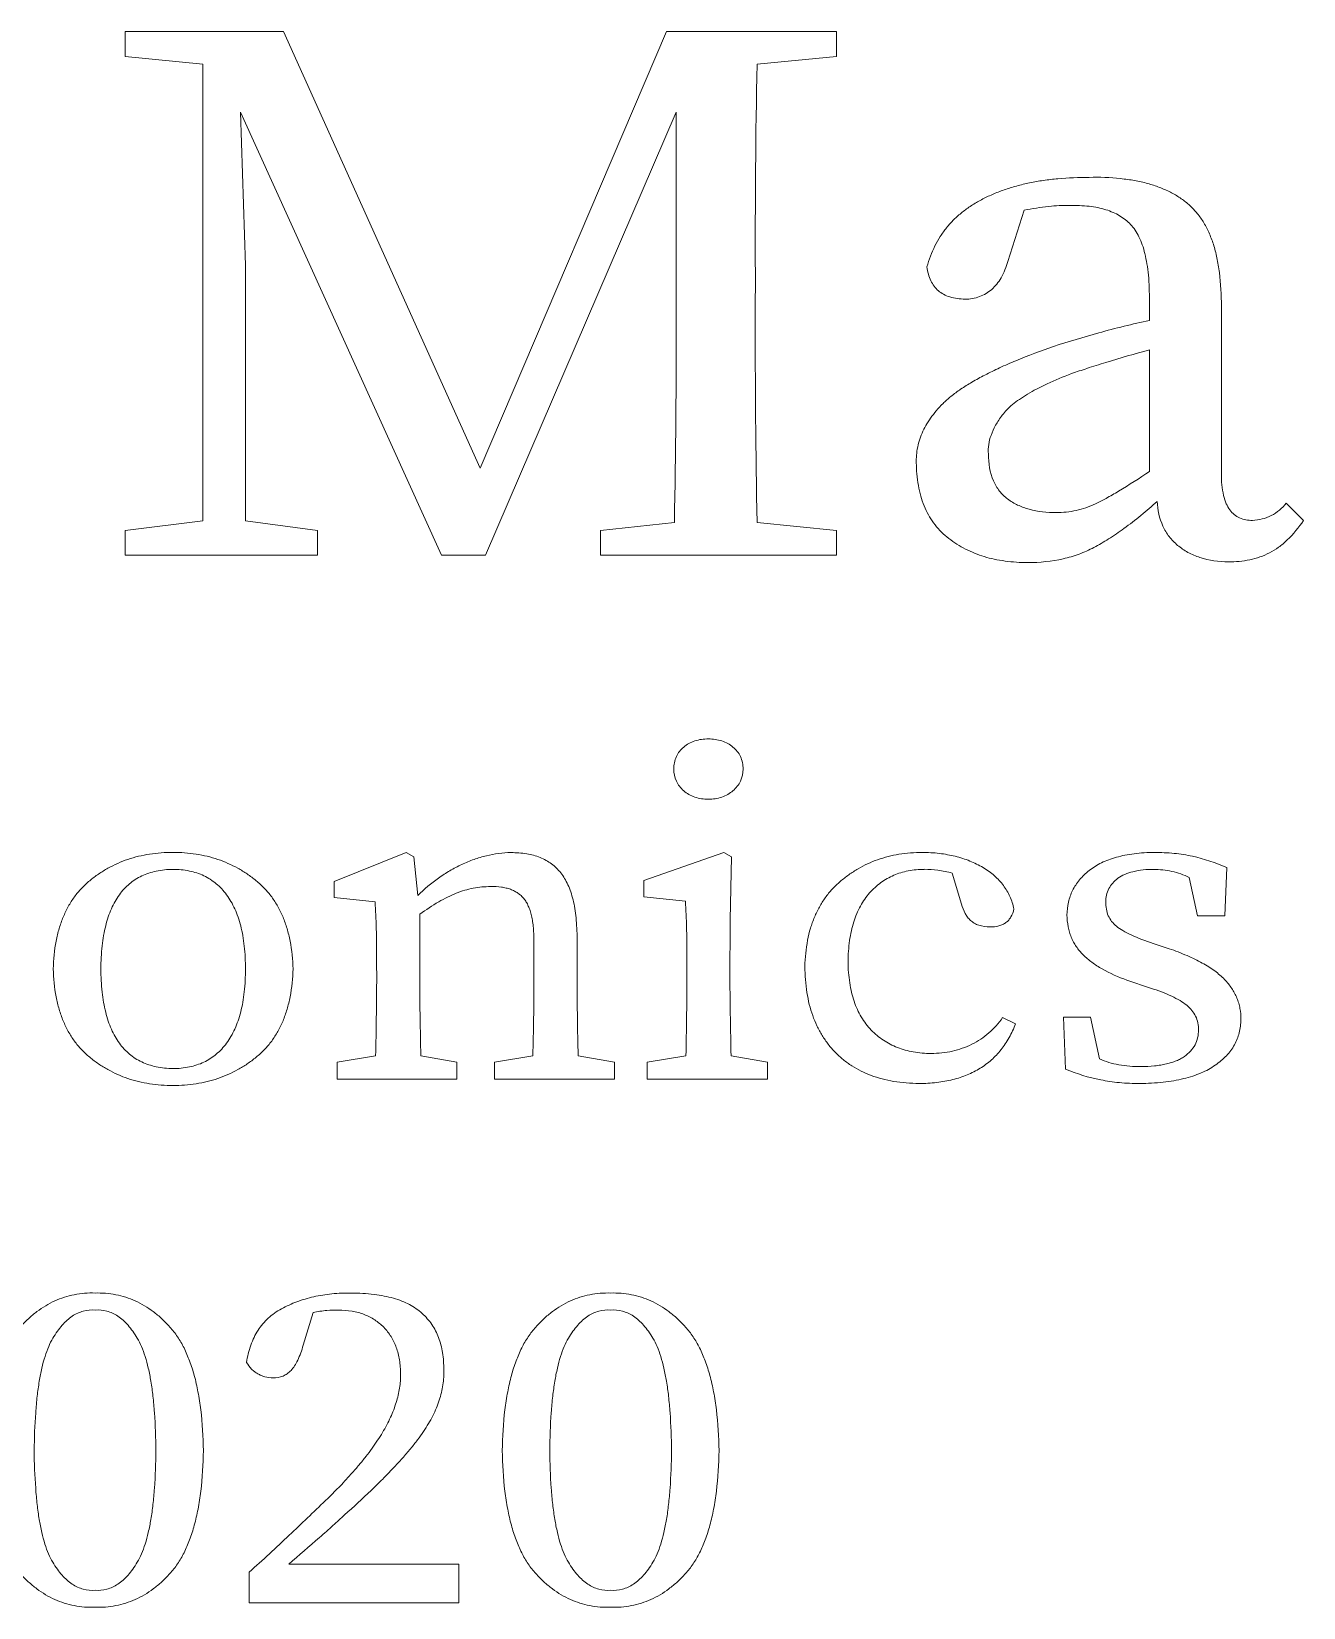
# Model space of a CAD drawing. Header units: inches. Extents: x -4.85 to 4.86, y -2.39 to 1.81.
# Drawn here: x 0.378 to 1.138, y -1.628 to -0.687 of the extents above; entities that cross this region are included whole.
import ezdxf

# ---------------------------------------------------------------- set-up
doc = ezdxf.new("R2010")
doc.units = ezdxf.units.IN
doc.header["$MEASUREMENT"] = 0

msp = doc.modelspace()

# ---------------------------------------------------------------- linework, layer by layer
at = {"color": 7, "linetype": 'Continuous', "lineweight": 18}
for p, q in [((0.52881, -0.68723), (0.43426, -0.68723)), ((0.43426, -0.68723), (0.43426, -0.70208)), ((0.64633, -0.94779), (0.52881, -0.68723)), ((0.75755, -0.68723), (0.64633, -0.94779)), ((0.85911, -0.68723), (0.75755, -0.68723)), ((0.85911, -0.70208), (0.85911, -0.68723)), ((0.43426, -0.70208), (0.48071, -0.70674)), ((0.81162, -0.70679), (0.85911, -0.70208)), ((0.48071, -0.70674), (0.48071, -0.97925)), ((0.50625, -0.82678), (0.5033, -0.7353)), ((0.5033, -0.7353), (0.62324, -0.99973)), ((0.64948, -0.99973), (0.76332, -0.7353)), ((0.76332, -0.7353), (0.76332, -0.85582)), ((0.96135, -0.82439), (0.97099, -0.79385)), ((0.50625, -0.97925), (0.50625, -0.82678)), ((0.81053, -0.85537), (0.8106, -0.83162)), ((1.04586, -0.84789), (1.04592, -0.85962)), ((1.08879, -0.95129), (1.08886, -0.85116)), ((1.04586, -0.87724), (1.04592, -0.9497)), ((0.94973, -0.9394), (0.94973, -0.93934)), ((1.13784, -0.97894), (1.12756, -0.96861)), ((0.48071, -0.97925), (0.43426, -0.98487)), ((0.43426, -0.98487), (0.43426, -0.99973)), ((0.54927, -0.98487), (0.50625, -0.97925)), ((0.54927, -0.99973), (0.54927, -0.98487)), ((0.76223, -0.98023), (0.7182, -0.98487)), ((0.7182, -0.98487), (0.7182, -0.99973)), ((0.85911, -0.98487), (0.81163, -0.98022)), ((0.85911, -0.99973), (0.85911, -0.98487)), ((0.43426, -0.99973), (0.54927, -0.99973)), ((0.62324, -0.99973), (0.64948, -0.99973)), ((0.7182, -0.99973), (0.85911, -0.99973)), ((1.09294, -1.00367), (1.09299, -1.00367)), ((0.78257, -1.14534), (0.78261, -1.14531)), ((0.60209, -1.17714), (0.55912, -1.19433)), ((0.60664, -1.17962), (0.60209, -1.17714)), ((0.60905, -1.20269), (0.60664, -1.17962)), ((0.66473, -1.17717), (0.66473, -1.17714)), ((0.79174, -1.17701), (0.74406, -1.1939)), ((0.79639, -1.17962), (0.79174, -1.17701)), ((0.79546, -1.21734), (0.79639, -1.17962)), ((0.74406, -1.1939), (0.74406, -1.2036)), ((0.91141, -1.18716), (0.91144, -1.18712)), ((0.92813, -1.1894), (0.93374, -1.20797)), ((1.06965, -1.19201), (1.07457, -1.21497)), ((1.09079, -1.21497), (1.09204, -1.18602)), ((0.55912, -1.19433), (0.55912, -1.20404)), ((0.74406, -1.2036), (0.76883, -1.20609)), ((0.55912, -1.20404), (0.58358, -1.20652)), ((0.61027, -1.25425), (0.61027, -1.21397)), ((0.79545, -1.25397), (0.79546, -1.21734)), ((1.07457, -1.21497), (1.09079, -1.21497)), ((0.67838, -1.23082), (0.67842, -1.25424)), ((0.70414, -1.25425), (0.70418, -1.22859)), ((1.05762, -1.23452), (1.04813, -1.23133)), ((0.58447, -1.24101), (0.58451, -1.25424)), ((0.76973, -1.24101), (0.76976, -1.25402)), ((1.03243, -1.25319), (1.04659, -1.25804)), ((0.96591, -1.27928), (0.9582, -1.2756)), ((1.01058, -1.27526), (0.99452, -1.27526)), ((0.99452, -1.27526), (0.99576, -1.30641)), ((1.01605, -1.30027), (1.01058, -1.27526)), ((0.58386, -1.2984), (0.56098, -1.30223)), ((0.56098, -1.30223), (0.56098, -1.31234)), ((0.63237, -1.30223), (0.61089, -1.29837)), ((0.63237, -1.31234), (0.63237, -1.30223)), ((0.67777, -1.2984), (0.65477, -1.30223)), ((0.65477, -1.30223), (0.65477, -1.31234)), ((0.72648, -1.30223), (0.7048, -1.29837)), ((0.72648, -1.31234), (0.72648, -1.30223)), ((0.76912, -1.29836), (0.74592, -1.30223)), ((0.74592, -1.30223), (0.74592, -1.31234)), ((0.81775, -1.30223), (0.79608, -1.29834)), ((0.81775, -1.31234), (0.81775, -1.30223)), ((0.56098, -1.31234), (0.63237, -1.31234)), ((0.65477, -1.31234), (0.72648, -1.31234)), ((0.74592, -1.31234), (0.81775, -1.31234)), ((1.0401, -1.31495), (1.04013, -1.31495)), ((0.41637, -1.43999), (0.41637, -1.43998)), ((0.54061, -1.47117), (0.54653, -1.45149)), ((0.50841, -1.60654), (0.50844, -1.62481)), ((0.6336, -1.60171), (0.53197, -1.60171)), ((0.6336, -1.62481), (0.6336, -1.60171)), ((0.50844, -1.62481), (0.6336, -1.62481))]:
    msp.add_line(p, q, dxfattribs=at)
for points in [[(0.8106, -0.83162), (0.81043, -0.79001), (0.81077, -0.7484), (0.81162, -0.70679)], [(0.81163, -0.98022), (0.8108, -0.93861), (0.81044, -0.89699), (0.81053, -0.85537)], [(0.76332, -0.85582), (0.76341, -0.8973), (0.76305, -0.93877), (0.76223, -0.98023)]]:
    msp.add_open_spline(points, degree=3, dxfattribs=at)
for points, knots in [([(1.00992, -0.77425), (1.00368, -0.77425), (0.99453, -0.77461), (0.98267, -0.77599), (0.9744, -0.7774), (0.96658, -0.77931), (0.95915, -0.78162), (0.95215, -0.78432), (0.94561, -0.78745), (0.93952, -0.79096), (0.93404, -0.79498), (0.92906, -0.79935), (0.92472, -0.80421), (0.92088, -0.80944), (0.91655, -0.81713), (0.91425, -0.8234), (0.91304, -0.82772)], [0, 0, 0, 0, 0.156411, 0.229623, 0.299388, 0.366625, 0.431488, 0.494257, 0.55473, 0.613286, 0.670213, 0.724938, 0.779239, 0.833326, 0.887511, 1, 1, 1, 1]), ([(1.08886, -0.85116), (1.08879, -0.84445), (1.08836, -0.83472), (1.08631, -0.82241), (1.08425, -0.81433), (1.08145, -0.80712), (1.07814, -0.80068), (1.07408, -0.79515), (1.06949, -0.79036), (1.06418, -0.7864), (1.05833, -0.78289), (1.05177, -0.78009), (1.04464, -0.77776), (1.03686, -0.77599), (1.02523, -0.7745), (1.01616, -0.77405), (1.00992, -0.77425)], [0, 0, 0, 0, 0.156776, 0.226424, 0.290872, 0.350909, 0.406438, 0.459374, 0.510179, 0.560681, 0.613498, 0.668851, 0.72665, 0.788416, 0.854532, 1, 1, 1, 1]), ([(0.97099, -0.79385), (0.97588, -0.79295), (0.98493, -0.79138), (0.99411, -0.79094), (0.9983, -0.7911)], [0, 0, 0, 0, 0.542442, 1, 1, 1, 1]), ([(0.9983, -0.7911), (1.00217, -0.79098), (1.00781, -0.79111), (1.01499, -0.79222), (1.01978, -0.79344), (1.02412, -0.79506), (1.0281, -0.79705), (1.0316, -0.79949), (1.03476, -0.80232), (1.03748, -0.80576), (1.03974, -0.80987), (1.04173, -0.81457), (1.04327, -0.81996), (1.04446, -0.82601), (1.04569, -0.83537), (1.04585, -0.84278), (1.04586, -0.84789)], [0, 0, 0, 0, 0.133605, 0.193644, 0.250044, 0.303381, 0.353285, 0.402638, 0.450141, 0.49901, 0.552824, 0.611229, 0.674685, 0.745541, 0.823456, 1, 1, 1, 1]), ([(0.93573, -0.84694), (0.93874, -0.847), (0.94308, -0.84612), (0.94839, -0.84375), (0.9518, -0.84116), (0.95486, -0.83796), (0.95853, -0.83254), (0.96033, -0.82774), (0.96135, -0.82439)], [0, 0, 0, 0, 0.242249, 0.355912, 0.470421, 0.587608, 0.714753, 1, 1, 1, 1]), ([(0.91304, -0.82772), (0.9134, -0.83055), (0.91444, -0.83461), (0.91719, -0.83927), (0.91981, -0.842), (0.92299, -0.8442), (0.92826, -0.84634), (0.93269, -0.84686), (0.93573, -0.84694)], [0, 0, 0, 0, 0.25923, 0.374522, 0.487947, 0.600286, 0.722845, 1, 1, 1, 1]), ([(1.04592, -0.85962), (1.03572, -0.86176), (1.01652, -0.86655), (0.99756, -0.87223), (0.98866, -0.87514)], [0, 0, 0, 0, 0.52674, 1, 1, 1, 1]), ([(0.98866, -0.87514), (0.98111, -0.87783), (0.97022, -0.88178), (0.95664, -0.88772), (0.94785, -0.89197), (0.94011, -0.89625), (0.93331, -0.90046), (0.92751, -0.9047), (0.9227, -0.90906), (0.9186, -0.91338), (0.91523, -0.91782), (0.9123, -0.92224), (0.91005, -0.92684), (0.90835, -0.93153), (0.90677, -0.9379), (0.90657, -0.94282), (0.90673, -0.94606)], [0, 0, 0, 0, 0.206818, 0.298688, 0.382598, 0.458728, 0.527004, 0.588844, 0.643888, 0.694338, 0.74227, 0.787503, 0.831156, 0.874051, 0.916155, 1, 1, 1, 1]), ([(0.99932, -0.89137), (1.00239, -0.8903), (1.00728, -0.88866), (1.01414, -0.88642), (1.02653, -0.88259), (1.03717, -0.87958), (1.04586, -0.87724)], [0, 0, 0, 0, 0.200506, 0.317983, 0.445201, 1, 1, 1, 1]), ([(0.94973, -0.93934), (0.94935, -0.93555), (0.95042, -0.92956), (0.95398, -0.92191), (0.95729, -0.91689), (0.96071, -0.91278), (0.96416, -0.90967), (0.96833, -0.90657), (0.97315, -0.90344), (0.97869, -0.90041), (0.98737, -0.89612), (0.99439, -0.89325), (0.99932, -0.89137)], [0, 0, 0, 0, 0.153316, 0.242198, 0.341148, 0.3966, 0.459071, 0.52932, 0.607108, 0.692308, 0.785653, 1, 1, 1, 1]), ([(0.99022, -0.97418), (0.98478, -0.97429), (0.97685, -0.97348), (0.96719, -0.97002), (0.9611, -0.96641), (0.95601, -0.96158), (0.951, -0.95272), (0.94974, -0.94483), (0.94973, -0.9394)], [0, 0, 0, 0, 0.268589, 0.388832, 0.50367, 0.615927, 0.731155, 1, 1, 1, 1]), ([(0.90673, -0.94606), (0.90687, -0.95066), (0.9075, -0.95738), (0.90966, -0.96585), (0.91174, -0.9716), (0.91448, -0.97686), (0.91779, -0.98165), (0.92157, -0.98606), (0.92606, -0.98982), (0.93086, -0.99323), (0.93604, -0.99615), (0.94151, -0.99859), (0.94724, -1.00066), (0.95332, -1.00221), (0.96201, -1.00365), (0.96873, -1.00413), (0.9733, -1.00408)], [0, 0, 0, 0, 0.138521, 0.20179, 0.262775, 0.321874, 0.379684, 0.437606, 0.496042, 0.555189, 0.614664, 0.674415, 0.735167, 0.797777, 0.862722, 1, 1, 1, 1]), ([(1.04592, -0.9497), (1.03991, -0.95386), (1.03125, -0.95922), (1.02047, -0.96566), (1.01394, -0.96897), (1.008, -0.9715), (1.00021, -0.97367), (0.99421, -0.97432), (0.99022, -0.97418)], [0, 0, 0, 0, 0.354321, 0.494096, 0.608542, 0.709503, 0.80651, 1, 1, 1, 1]), ([(1.10741, -0.97894), (1.10478, -0.97901), (1.10085, -0.97831), (1.0964, -0.97559), (1.09366, -0.97265), (1.09144, -0.9688), (1.0893, -0.96162), (1.08875, -0.95561), (1.08879, -0.95129)], [0, 0, 0, 0, 0.208264, 0.30753, 0.409239, 0.523613, 0.657759, 1, 1, 1, 1]), ([(0.9733, -1.00408), (0.9804, -1.00411), (0.9908, -1.00309), (1.0039, -0.99929), (1.01293, -0.9952), (1.0218, -0.98994), (1.0347, -0.9811), (1.04417, -0.97329), (1.05054, -0.9676)], [0, 0, 0, 0, 0.242699, 0.354978, 0.465267, 0.580875, 0.707447, 1, 1, 1, 1]), ([(1.05054, -0.9676), (1.05066, -0.9727), (1.05236, -0.98014), (1.05738, -0.98881), (1.06261, -0.99404), (1.06884, -0.9983), (1.07886, -1.00251), (1.08722, -1.00365), (1.09294, -1.00367)], [0, 0, 0, 0, 0.245656, 0.361287, 0.478747, 0.599074, 0.723907, 1, 1, 1, 1]), ([(1.12756, -0.96861), (1.12511, -0.97161), (1.11911, -0.97697), (1.11125, -0.97873), (1.10741, -0.97894)], [0, 0, 0, 0, 0.502097, 1, 1, 1, 1]), ([(1.09299, -1.00367), (1.09729, -1.00368), (1.10371, -1.0032), (1.11186, -1.00087), (1.11765, -0.99841), (1.12317, -0.99504), (1.13036, -0.98886), (1.13504, -0.98318), (1.13784, -0.97894)], [0, 0, 0, 0, 0.240828, 0.356565, 0.472184, 0.59087, 0.71657, 1, 1, 1, 1]), ([(0.78257, -1.10927), (0.77983, -1.10937), (0.77573, -1.10979), (0.77089, -1.11198), (0.76776, -1.11403), (0.76517, -1.11667), (0.76264, -1.12099), (0.7619, -1.12477), (0.76186, -1.12732)], [0, 0, 0, 0, 0.269118, 0.393824, 0.515221, 0.633409, 0.750557, 1, 1, 1, 1]), ([(0.80327, -1.12732), (0.80322, -1.12478), (0.80252, -1.12097), (0.79992, -1.11666), (0.7973, -1.11404), (0.79416, -1.11197), (0.78935, -1.10981), (0.78528, -1.10936), (0.78257, -1.10927)], [0, 0, 0, 0, 0.249694, 0.367642, 0.486877, 0.608395, 0.733227, 1, 1, 1, 1]), ([(0.76186, -1.12732), (0.76192, -1.12979), (0.76264, -1.13348), (0.76522, -1.13767), (0.76775, -1.14037), (0.77088, -1.14251), (0.77573, -1.14472), (0.77981, -1.14531), (0.78257, -1.14534)], [0, 0, 0, 0, 0.242985, 0.358492, 0.479261, 0.602833, 0.728771, 1, 1, 1, 1]), ([(0.78261, -1.14531), (0.78533, -1.14532), (0.78936, -1.1447), (0.79418, -1.14252), (0.79731, -1.14035), (0.79987, -1.13767), (0.80252, -1.1335), (0.8032, -1.12978), (0.80327, -1.12732)], [0, 0, 0, 0, 0.267858, 0.394099, 0.517968, 0.639946, 0.756431, 1, 1, 1, 1]), ([(0.46288, -1.17705), (0.45822, -1.17704), (0.4513, -1.17751), (0.44235, -1.17927), (0.43598, -1.18111), (0.42986, -1.18347), (0.42403, -1.18644), (0.41841, -1.18986), (0.41311, -1.19385), (0.40821, -1.19839), (0.40386, -1.20353), (0.40026, -1.20932), (0.39722, -1.21567), (0.39478, -1.22257), (0.3923, -1.23286), (0.39164, -1.24101), (0.39143, -1.24659)], [0, 0, 0, 0, 0.124466, 0.184358, 0.243245, 0.301236, 0.359304, 0.417589, 0.476635, 0.53617, 0.595378, 0.655853, 0.717822, 0.782865, 0.850776, 1, 1, 1, 1]), ([(0.53458, -1.24659), (0.53437, -1.24101), (0.5337, -1.23285), (0.53112, -1.22258), (0.52878, -1.21564), (0.52561, -1.20934), (0.52199, -1.20352), (0.51758, -1.19839), (0.51265, -1.19383), (0.50728, -1.18988), (0.50165, -1.18643), (0.49579, -1.18349), (0.48966, -1.1811), (0.4833, -1.17928), (0.47439, -1.17751), (0.46752, -1.17704), (0.46288, -1.17705)], [0, 0, 0, 0, 0.149148, 0.217087, 0.281955, 0.344187, 0.404805, 0.464197, 0.523946, 0.583522, 0.641757, 0.700099, 0.758041, 0.816877, 0.876362, 1, 1, 1, 1]), ([(0.66473, -1.17714), (0.65978, -1.17723), (0.65228, -1.17817), (0.64254, -1.18111), (0.63526, -1.18418), (0.62816, -1.18792), (0.61908, -1.19369), (0.61291, -1.19893), (0.60905, -1.20269)], [0, 0, 0, 0, 0.236923, 0.359065, 0.485805, 0.614306, 0.742318, 1, 1, 1, 1]), ([(0.70418, -1.22859), (0.70412, -1.22439), (0.70388, -1.21832), (0.70289, -1.21055), (0.70184, -1.2054), (0.70045, -1.2007), (0.6988, -1.19642), (0.6968, -1.19262), (0.6945, -1.18926), (0.69187, -1.18635), (0.68895, -1.18381), (0.68565, -1.18175), (0.68207, -1.18002), (0.6782, -1.17866), (0.6724, -1.17746), (0.66785, -1.17716), (0.66473, -1.17717)], [0, 0, 0, 0, 0.169081, 0.244739, 0.315182, 0.380844, 0.442053, 0.49961, 0.553528, 0.605866, 0.657119, 0.709066, 0.761962, 0.817027, 0.874161, 1, 1, 1, 1]), ([(0.91019, -1.17705), (0.90556, -1.17709), (0.89868, -1.17754), (0.88984, -1.17945), (0.88355, -1.1813), (0.87755, -1.18377), (0.8718, -1.18675), (0.86635, -1.19032), (0.86116, -1.19434), (0.85637, -1.19886), (0.85224, -1.20403), (0.84866, -1.20963), (0.84573, -1.21577), (0.84335, -1.22239), (0.84104, -1.23219), (0.84025, -1.23988), (0.84012, -1.24516)], [0, 0, 0, 0, 0.126789, 0.187548, 0.246893, 0.305869, 0.364517, 0.423862, 0.483676, 0.543839, 0.603533, 0.663815, 0.725284, 0.7892, 0.855688, 1, 1, 1, 1]), ([(0.96497, -1.2108), (0.96447, -1.20822), (0.96318, -1.20452), (0.96085, -1.19989), (0.9587, -1.19668), (0.9562, -1.19369), (0.95332, -1.19091), (0.9501, -1.18833), (0.94651, -1.18604), (0.94267, -1.18396), (0.93861, -1.18213), (0.93435, -1.18057), (0.92989, -1.17931), (0.92524, -1.17835), (0.91868, -1.17733), (0.91362, -1.17707), (0.91019, -1.17705)], [0, 0, 0, 0, 0.112895, 0.168122, 0.222985, 0.27866, 0.335775, 0.394911, 0.456272, 0.51886, 0.583037, 0.647838, 0.714159, 0.78234, 0.852197, 1, 1, 1, 1]), ([(1.04874, -1.17705), (1.04472, -1.17708), (1.03886, -1.1775), (1.03134, -1.17862), (1.02628, -1.17986), (1.02161, -1.18137), (1.01729, -1.18313), (1.01341, -1.18532), (1.00989, -1.18776), (1.00678, -1.19044), (1.00412, -1.19337), (1.00182, -1.19643), (0.99991, -1.19967), (0.9985, -1.20313), (0.99702, -1.20799), (0.99671, -1.21185), (0.99664, -1.21443)], [0, 0, 0, 0, 0.16793, 0.244932, 0.317359, 0.385402, 0.450034, 0.511792, 0.571323, 0.628468, 0.683116, 0.736254, 0.788152, 0.839814, 0.891908, 1, 1, 1, 1]), ([(1.09204, -1.18602), (1.08543, -1.18322), (1.07685, -1.18033), (1.06617, -1.17829), (1.05857, -1.17729), (1.05271, -1.17711), (1.04874, -1.17705)], [0, 0, 0, 0, 0.483865, 0.605923, 0.732386, 1, 1, 1, 1]), ([(0.41984, -1.24659), (0.41993, -1.24199), (0.42019, -1.23528), (0.42142, -1.2267), (0.42263, -1.22093), (0.42417, -1.21561), (0.42604, -1.21073), (0.42824, -1.2063), (0.43078, -1.20232), (0.43363, -1.19878), (0.43685, -1.19574), (0.44038, -1.19315), (0.44424, -1.19102), (0.44844, -1.18934), (0.45462, -1.18767), (0.45953, -1.18718), (0.46288, -1.18716)], [0, 0, 0, 0, 0.166045, 0.241841, 0.31253, 0.378944, 0.441504, 0.500714, 0.557164, 0.611539, 0.664261, 0.716536, 0.769213, 0.823119, 0.879028, 1, 1, 1, 1]), ([(0.46288, -1.18716), (0.46617, -1.18715), (0.47101, -1.18761), (0.47713, -1.18923), (0.48134, -1.19085), (0.48522, -1.19303), (0.48879, -1.19567), (0.49209, -1.19874), (0.49502, -1.20232), (0.49764, -1.20634), (0.49991, -1.2108), (0.50188, -1.21568), (0.50347, -1.22101), (0.50466, -1.2268), (0.5059, -1.23535), (0.50617, -1.24202), (0.50621, -1.24659)], [0, 0, 0, 0, 0.118697, 0.173901, 0.227524, 0.280766, 0.333627, 0.387297, 0.442568, 0.499854, 0.559831, 0.622633, 0.68906, 0.760093, 0.835262, 1, 1, 1, 1]), ([(0.86592, -1.24235), (0.866, -1.2381), (0.86638, -1.23188), (0.86782, -1.22395), (0.86924, -1.21857), (0.87104, -1.21362), (0.87319, -1.20905), (0.87577, -1.20491), (0.87872, -1.20119), (0.88198, -1.1979), (0.88546, -1.19501), (0.8892, -1.19257), (0.89321, -1.19065), (0.89741, -1.18905), (0.90346, -1.18758), (0.90821, -1.1872), (0.91141, -1.18716)], [0, 0, 0, 0, 0.158182, 0.231138, 0.299665, 0.364733, 0.426896, 0.487055, 0.545698, 0.603234, 0.658882, 0.713692, 0.768841, 0.82385, 0.880601, 1, 1, 1, 1]), ([(0.91144, -1.18712), (0.91416, -1.18711), (0.91979, -1.1875), (0.92532, -1.1886), (0.92813, -1.1894)], [0, 0, 0, 0, 0.48228, 1, 1, 1, 1]), ([(1.01984, -1.20664), (1.01977, -1.20388), (1.02072, -1.19977), (1.02384, -1.19516), (1.02711, -1.19231), (1.03121, -1.18994), (1.03834, -1.1877), (1.04425, -1.18718), (1.04841, -1.18716)], [0, 0, 0, 0, 0.21276, 0.315547, 0.425574, 0.545503, 0.678297, 1, 1, 1, 1]), ([(1.04841, -1.18716), (1.05205, -1.18719), (1.05938, -1.18798), (1.06633, -1.19042), (1.06965, -1.19201)], [0, 0, 0, 0, 0.497736, 1, 1, 1, 1]), ([(0.61027, -1.21397), (0.61389, -1.21127), (0.61934, -1.20768), (0.62671, -1.20366), (0.63189, -1.20135), (0.63699, -1.19956), (0.64384, -1.19792), (0.64908, -1.19743), (0.65258, -1.19743)], [0, 0, 0, 0, 0.292551, 0.422674, 0.544191, 0.659856, 0.773146, 1, 1, 1, 1]), ([(0.65258, -1.19743), (0.6547, -1.19738), (0.65779, -1.1975), (0.66172, -1.19823), (0.66433, -1.199), (0.66672, -1.20002), (0.66886, -1.20128), (0.67076, -1.20282), (0.67246, -1.20458), (0.67391, -1.20667), (0.67511, -1.2091), (0.67618, -1.21185), (0.67702, -1.21497), (0.67766, -1.21843), (0.67828, -1.22374), (0.67837, -1.22792), (0.67838, -1.23082)], [0, 0, 0, 0, 0.129551, 0.187736, 0.24306, 0.295399, 0.345567, 0.394488, 0.443723, 0.494301, 0.549151, 0.608707, 0.674047, 0.745723, 0.823328, 1, 1, 1, 1]), ([(0.58358, -1.20652), (0.58385, -1.21175), (0.58421, -1.21834), (0.58435, -1.22643), (0.58448, -1.23269), (0.58448, -1.2376), (0.58447, -1.24101)], [0, 0, 0, 0, 0.455308, 0.573476, 0.703455, 1, 1, 1, 1]), ([(0.76883, -1.20609), (0.76912, -1.2114), (0.76947, -1.21807), (0.76961, -1.22628), (0.76974, -1.23261), (0.76974, -1.23757), (0.76973, -1.24101)], [0, 0, 0, 0, 0.456156, 0.574041, 0.704759, 1, 1, 1, 1]), ([(0.93374, -1.20797), (0.93414, -1.20988), (0.93523, -1.21255), (0.93723, -1.21573), (0.93904, -1.21777), (0.94128, -1.21944), (0.94515, -1.22112), (0.94846, -1.22147), (0.95075, -1.22152)], [0, 0, 0, 0, 0.245832, 0.359906, 0.47275, 0.5879, 0.709861, 1, 1, 1, 1]), ([(0.95075, -1.22152), (0.95252, -1.22156), (0.95514, -1.22133), (0.95826, -1.22013), (0.96025, -1.21898), (0.96191, -1.21743), (0.96378, -1.21481), (0.96455, -1.21243), (0.96497, -1.2108)], [0, 0, 0, 0, 0.273252, 0.395835, 0.509746, 0.623201, 0.741078, 1, 1, 1, 1]), ([(1.04813, -1.23133), (1.04363, -1.22988), (1.03741, -1.22762), (1.03017, -1.22391), (1.02617, -1.22133), (1.02321, -1.21831), (1.02036, -1.21361), (1.0198, -1.20941), (1.01984, -1.20664)], [0, 0, 0, 0, 0.34891, 0.485555, 0.599463, 0.698633, 0.794317, 1, 1, 1, 1]), ([(0.99664, -1.21443), (0.99668, -1.21675), (0.997, -1.22018), (0.99805, -1.22457), (0.99912, -1.22764), (1.00045, -1.23056), (1.00217, -1.23325), (1.00407, -1.23585), (1.00713, -1.23907), (1.01157, -1.24281), (1.02007, -1.24832), (1.02733, -1.25142), (1.03243, -1.25319)], [0, 0, 0, 0, 0.122963, 0.181388, 0.238465, 0.294763, 0.350632, 0.40715, 0.465148, 0.585023, 0.71386, 1, 1, 1, 1]), ([(1.10042, -1.27671), (1.10052, -1.27451), (1.10018, -1.27124), (1.09922, -1.267), (1.09814, -1.26396), (1.09675, -1.26101), (1.09503, -1.25817), (1.09302, -1.25539), (1.09063, -1.25276), (1.08792, -1.25014), (1.08477, -1.24769), (1.08125, -1.24527), (1.07731, -1.24294), (1.07296, -1.24072), (1.06642, -1.23775), (1.06125, -1.23572), (1.05762, -1.23452)], [0, 0, 0, 0, 0.102086, 0.151983, 0.201475, 0.251717, 0.303227, 0.355604, 0.410573, 0.468146, 0.530131, 0.595939, 0.666388, 0.742301, 0.822775, 1, 1, 1, 1]), ([(0.46288, -1.31613), (0.45822, -1.31614), (0.4513, -1.31567), (0.44235, -1.31391), (0.43598, -1.31207), (0.42986, -1.30971), (0.42403, -1.30674), (0.41841, -1.30332), (0.41311, -1.29933), (0.40821, -1.29479), (0.40386, -1.28965), (0.40026, -1.28386), (0.39722, -1.27751), (0.39478, -1.27061), (0.3923, -1.26032), (0.39164, -1.25217), (0.39143, -1.24659)], [0, 0, 0, 0, 0.124466, 0.184358, 0.243245, 0.301236, 0.359304, 0.417589, 0.476635, 0.53617, 0.595378, 0.655853, 0.717822, 0.782865, 0.850776, 1, 1, 1, 1]), ([(0.41984, -1.24659), (0.41993, -1.25119), (0.42019, -1.2579), (0.42142, -1.26648), (0.42263, -1.27225), (0.42417, -1.27757), (0.42604, -1.28245), (0.42824, -1.28688), (0.43078, -1.29086), (0.43363, -1.2944), (0.43685, -1.29744), (0.44038, -1.30003), (0.44424, -1.30216), (0.44844, -1.30384), (0.45462, -1.30551), (0.45953, -1.306), (0.46288, -1.30602)], [0, 0, 0, 0, 0.166045, 0.241841, 0.31253, 0.378944, 0.441504, 0.500714, 0.557164, 0.611539, 0.664261, 0.716536, 0.769213, 0.823119, 0.879028, 1, 1, 1, 1]), ([(0.53458, -1.24659), (0.53437, -1.25217), (0.5337, -1.26033), (0.53112, -1.27059), (0.52878, -1.27754), (0.52561, -1.28384), (0.52199, -1.28966), (0.51758, -1.29479), (0.51265, -1.29935), (0.50728, -1.3033), (0.50165, -1.30675), (0.49579, -1.30969), (0.48966, -1.31208), (0.4833, -1.3139), (0.47439, -1.31567), (0.46752, -1.31614), (0.46288, -1.31613)], [0, 0, 0, 0, 0.149148, 0.217087, 0.281955, 0.344187, 0.404805, 0.464197, 0.523946, 0.583522, 0.641757, 0.700099, 0.758041, 0.816877, 0.876362, 1, 1, 1, 1]), ([(0.46288, -1.30602), (0.46617, -1.30603), (0.47101, -1.30557), (0.47713, -1.30395), (0.48134, -1.30233), (0.48522, -1.30015), (0.48879, -1.29751), (0.49209, -1.29444), (0.49502, -1.29086), (0.49764, -1.28684), (0.49991, -1.28238), (0.50188, -1.2775), (0.50347, -1.27216), (0.50466, -1.26638), (0.5059, -1.25783), (0.50617, -1.25116), (0.50621, -1.24659)], [0, 0, 0, 0, 0.118697, 0.173901, 0.227524, 0.280766, 0.333627, 0.387297, 0.442568, 0.499854, 0.559831, 0.622633, 0.68906, 0.760093, 0.835262, 1, 1, 1, 1]), ([(0.84012, -1.24516), (0.84019, -1.25036), (0.84074, -1.25796), (0.84269, -1.26769), (0.84466, -1.27435), (0.84727, -1.28054), (0.85034, -1.28633), (0.85405, -1.29161), (0.85824, -1.29644), (0.86296, -1.30073), (0.86812, -1.3045), (0.87373, -1.30771), (0.87983, -1.31025), (0.88631, -1.31236), (0.89581, -1.31434), (0.90324, -1.31487), (0.90832, -1.31495)], [0, 0, 0, 0, 0.141122, 0.206241, 0.269037, 0.329401, 0.388496, 0.446527, 0.504314, 0.561766, 0.619325, 0.677488, 0.736832, 0.798436, 0.862186, 1, 1, 1, 1]), ([(0.91545, -1.29701), (0.91192, -1.29698), (0.9067, -1.29659), (0.90004, -1.29512), (0.89542, -1.29353), (0.89105, -1.29161), (0.88699, -1.28916), (0.88317, -1.28635), (0.87967, -1.28308), (0.8765, -1.27938), (0.87373, -1.27527), (0.87141, -1.27073), (0.86944, -1.26584), (0.86793, -1.26052), (0.86647, -1.25269), (0.86593, -1.24656), (0.86592, -1.24235)], [0, 0, 0, 0, 0.127115, 0.187216, 0.245006, 0.302309, 0.358622, 0.415206, 0.472598, 0.530473, 0.589967, 0.650504, 0.713656, 0.77923, 0.848898, 1, 1, 1, 1]), ([(0.58451, -1.25424), (0.58445, -1.26143), (0.58436, -1.27615), (0.58404, -1.29087), (0.58386, -1.2984)], [0, 0, 0, 0, 0.488603, 1, 1, 1, 1]), ([(0.61089, -1.29837), (0.61069, -1.29081), (0.61052, -1.2813), (0.61034, -1.26995), (0.61031, -1.2628), (0.61025, -1.25761), (0.61027, -1.25425)], [0, 0, 0, 0, 0.514026, 0.647075, 0.771801, 1, 1, 1, 1]), ([(0.67842, -1.25424), (0.67837, -1.2615), (0.67828, -1.27622), (0.67795, -1.29094), (0.67777, -1.2984)], [0, 0, 0, 0, 0.493217, 1, 1, 1, 1]), ([(0.7048, -1.29837), (0.70462, -1.29088), (0.70429, -1.27617), (0.7042, -1.26147), (0.70414, -1.25425)], [0, 0, 0, 0, 0.509405, 1, 1, 1, 1]), ([(0.76976, -1.25402), (0.76973, -1.2574), (0.76972, -1.26263), (0.7696, -1.26981), (0.76945, -1.28121), (0.76934, -1.29076), (0.76912, -1.29836)], [0, 0, 0, 0, 0.228595, 0.353633, 0.486025, 1, 1, 1, 1]), ([(0.79608, -1.29834), (0.79593, -1.29074), (0.79572, -1.28118), (0.79558, -1.26977), (0.79545, -1.26258), (0.79544, -1.25735), (0.79545, -1.25397)], [0, 0, 0, 0, 0.514137, 0.646399, 0.771315, 1, 1, 1, 1]), ([(1.04659, -1.25804), (1.05089, -1.2594), (1.05688, -1.26161), (1.06399, -1.26529), (1.06809, -1.26806), (1.07131, -1.27116), (1.07439, -1.27596), (1.07519, -1.28022), (1.07515, -1.28303)], [0, 0, 0, 0, 0.330906, 0.467338, 0.586227, 0.69265, 0.793021, 1, 1, 1, 1]), ([(0.9582, -1.2756), (0.95583, -1.27898), (0.9517, -1.28359), (0.94518, -1.28858), (0.93987, -1.29162), (0.9342, -1.29403), (0.92611, -1.29638), (0.91974, -1.29696), (0.91545, -1.29701)], [0, 0, 0, 0, 0.248897, 0.370491, 0.493459, 0.617182, 0.740869, 1, 1, 1, 1]), ([(1.04013, -1.31495), (1.04481, -1.31492), (1.05159, -1.3145), (1.06032, -1.31338), (1.0662, -1.31213), (1.07164, -1.31067), (1.07659, -1.30877), (1.08111, -1.30662), (1.08515, -1.30414), (1.08871, -1.30139), (1.09184, -1.29846), (1.09447, -1.29529), (1.09665, -1.29195), (1.09834, -1.28841), (1.09995, -1.28338), (1.10043, -1.2794), (1.10042, -1.27671)], [0, 0, 0, 0, 0.17602, 0.256105, 0.331416, 0.402098, 0.468376, 0.530892, 0.590429, 0.646652, 0.700253, 0.751517, 0.801507, 0.850287, 0.8987, 1, 1, 1, 1]), ([(0.90832, -1.31495), (0.91185, -1.31497), (0.91703, -1.3146), (0.92373, -1.31362), (0.92842, -1.31265), (0.93287, -1.31139), (0.93708, -1.30984), (0.94104, -1.30798), (0.94481, -1.30594), (0.9483, -1.30353), (0.95155, -1.3009), (0.95457, -1.29797), (0.95731, -1.29475), (0.95988, -1.29131), (0.96294, -1.28622), (0.96485, -1.28213), (0.96591, -1.27928)], [0, 0, 0, 0, 0.145718, 0.214378, 0.279764, 0.343367, 0.404986, 0.465001, 0.52404, 0.581796, 0.639649, 0.696804, 0.755307, 0.813904, 0.874354, 1, 1, 1, 1]), ([(1.07515, -1.28303), (1.07514, -1.28607), (1.07421, -1.29076), (1.07046, -1.2958), (1.06739, -1.29844), (1.06443, -1.30027), (1.06187, -1.30147), (1.05904, -1.3025), (1.0559, -1.30329), (1.05251, -1.304), (1.04741, -1.30466), (1.04344, -1.3048), (1.04071, -1.30484)], [0, 0, 0, 0, 0.201131, 0.300143, 0.407618, 0.465286, 0.527519, 0.592972, 0.663061, 0.739495, 0.820473, 1, 1, 1, 1]), ([(0.99576, -1.30641), (1.00256, -1.30918), (1.01138, -1.3119), (1.0223, -1.31378), (1.03005, -1.31473), (1.03603, -1.31495), (1.0401, -1.31495)], [0, 0, 0, 0, 0.484828, 0.605888, 0.731489, 1, 1, 1, 1]), ([(1.04071, -1.30484), (1.03628, -1.3049), (1.02785, -1.30422), (1.0197, -1.30191), (1.01605, -1.30027)], [0, 0, 0, 0, 0.525351, 1, 1, 1, 1]), ([(0.35167, -1.53396), (0.35188, -1.52584), (0.35245, -1.51408), (0.35478, -1.49918), (0.35693, -1.48942), (0.35976, -1.48067), (0.36306, -1.47286), (0.36699, -1.46605), (0.37151, -1.46024), (0.37642, -1.45529), (0.38152, -1.45103), (0.38682, -1.44744), (0.39232, -1.44453), (0.39806, -1.44235), (0.40603, -1.44033), (0.41223, -1.4398), (0.41637, -1.43998)], [0, 0, 0, 0, 0.1896035, 0.2739346, 0.3512552, 0.4224927, 0.4880561, 0.5485363, 0.6054448, 0.6592134, 0.7107312, 0.7600276, 0.8083533, 0.8554846, 0.9028961, 0.9995694, 0.9995694, 0.9995694, 0.9995694]), ([(0.4811, -1.53398), (0.4809, -1.52586), (0.48033, -1.5141), (0.478, -1.4992), (0.47585, -1.48944), (0.47303, -1.48069), (0.46973, -1.47288), (0.4658, -1.46606), (0.46128, -1.46025), (0.45638, -1.4553), (0.45128, -1.45104), (0.44598, -1.44745), (0.44048, -1.44454), (0.43474, -1.44236), (0.42676, -1.44033), (0.42054, -1.4398), (0.41637, -1.43999)], [0, 0, 0, 0, 0.189604, 0.273935, 0.351255, 0.422493, 0.488056, 0.548536, 0.605445, 0.659213, 0.710731, 0.760028, 0.808353, 0.855485, 0.902896, 1, 1, 1, 1]), ([(0.56943, -1.43999), (0.56554, -1.43995), (0.55979, -1.44013), (0.55231, -1.44117), (0.54696, -1.44209), (0.54185, -1.44349), (0.53691, -1.44508), (0.53221, -1.44708), (0.52769, -1.44926), (0.52351, -1.45188), (0.51972, -1.45488), (0.51646, -1.45836), (0.51355, -1.46216), (0.5112, -1.46644), (0.50859, -1.47279), (0.50731, -1.47789), (0.50686, -1.48144)], [0, 0, 0, 0, 0.140644, 0.207533, 0.272941, 0.336436, 0.399026, 0.460228, 0.521068, 0.580208, 0.638195, 0.695166, 0.752333, 0.810817, 0.870923, 1, 1, 1, 1]), ([(0.62458, -1.48572), (0.62454, -1.48232), (0.62439, -1.47729), (0.62294, -1.47093), (0.6216, -1.46653), (0.61972, -1.46248), (0.61753, -1.45867), (0.61481, -1.45523), (0.61173, -1.45203), (0.60815, -1.4492), (0.60408, -1.44675), (0.59952, -1.44468), (0.59448, -1.44295), (0.58891, -1.4417), (0.58055, -1.44031), (0.57396, -1.44008), (0.56943, -1.43999)], [0, 0, 0, 0, 0.124597, 0.182587, 0.238372, 0.292407, 0.345412, 0.398884, 0.452293, 0.507467, 0.564987, 0.625683, 0.690264, 0.759685, 0.834184, 1, 1, 1, 1]), ([(0.65947, -1.53398), (0.65967, -1.52586), (0.66025, -1.5141), (0.66257, -1.4992), (0.66472, -1.48944), (0.66754, -1.48069), (0.67084, -1.47288), (0.67477, -1.46606), (0.67929, -1.46025), (0.68419, -1.4553), (0.68929, -1.45104), (0.69459, -1.44745), (0.70009, -1.44454), (0.70583, -1.44236), (0.71381, -1.44033), (0.72003, -1.4398), (0.7242, -1.43999)], [0, 0, 0, 0, 0.189604, 0.273935, 0.351255, 0.422493, 0.488056, 0.548536, 0.605445, 0.659213, 0.710731, 0.760028, 0.808353, 0.855485, 0.902896, 1, 1, 1, 1]), ([(0.78893, -1.53398), (0.78872, -1.52586), (0.78815, -1.5141), (0.78583, -1.4992), (0.78368, -1.48944), (0.78086, -1.48069), (0.77756, -1.47288), (0.77363, -1.46606), (0.76911, -1.46025), (0.76421, -1.4553), (0.75911, -1.45104), (0.7538, -1.44745), (0.74831, -1.44454), (0.74256, -1.44236), (0.73458, -1.44033), (0.72836, -1.4398), (0.7242, -1.43999)], [0, 0, 0, 0, 0.189604, 0.273935, 0.351255, 0.422493, 0.488056, 0.548536, 0.605445, 0.659213, 0.710731, 0.760028, 0.808353, 0.855485, 0.902896, 1, 1, 1, 1]), ([(0.4164, -1.45009), (0.41405, -1.44994), (0.41045, -1.45023), (0.40595, -1.4519), (0.40269, -1.45372), (0.39958, -1.45617), (0.3966, -1.4592), (0.3938, -1.46285), (0.39099, -1.46703), (0.38851, -1.47208), (0.38631, -1.47805), (0.38447, -1.485), (0.38295, -1.49291), (0.38173, -1.5018), (0.38053, -1.51558), (0.3801, -1.52642), (0.38004, -1.53397)], [0.0002697, 0.0002697, 0.0002697, 0.0002697, 0.070615, 0.1059857, 0.1426167, 0.1815918, 0.2236998, 0.2689994, 0.3184353, 0.3736897, 0.4363689, 0.5077109, 0.5877918, 0.6765325, 0.7749687, 1, 1, 1, 1]), ([(0.4164, -1.45009), (0.41875, -1.44994), (0.42235, -1.45023), (0.42684, -1.45191), (0.43011, -1.45372), (0.43322, -1.45617), (0.4362, -1.45921), (0.43899, -1.46286), (0.4418, -1.46704), (0.44428, -1.47209), (0.44648, -1.47806), (0.44832, -1.48501), (0.44984, -1.49292), (0.45105, -1.50181), (0.45225, -1.51559), (0.45267, -1.52643), (0.45273, -1.53398)], [0.0002697, 0.0002697, 0.0002697, 0.0002697, 0.070615, 0.1059857, 0.1426167, 0.1815918, 0.2236998, 0.2689994, 0.3184353, 0.3736897, 0.4363689, 0.5077109, 0.5877918, 0.6765325, 0.7749687, 1, 1, 1, 1]), ([(0.54653, -1.45149), (0.54927, -1.45102), (0.55431, -1.45031), (0.55938, -1.45005), (0.56168, -1.4501)], [0, 0, 0, 0, 0.547456, 1, 1, 1, 1]), ([(0.56168, -1.4501), (0.5644, -1.45015), (0.5684, -1.45043), (0.57351, -1.45153), (0.57704, -1.45267), (0.58031, -1.45415), (0.58337, -1.45591), (0.58618, -1.45801), (0.5888, -1.46036), (0.59112, -1.46303), (0.59318, -1.46592), (0.59489, -1.46908), (0.59629, -1.47247), (0.59737, -1.47609), (0.5985, -1.48135), (0.59876, -1.48548), (0.59882, -1.48829)], [0, 0, 0, 0, 0.135439, 0.199241, 0.260531, 0.31998, 0.377979, 0.436124, 0.494655, 0.553241, 0.612088, 0.671526, 0.731682, 0.794709, 0.859835, 1, 1, 1, 1]), ([(0.7242, -1.4501), (0.72184, -1.44994), (0.71823, -1.45022), (0.71373, -1.45191), (0.71046, -1.45372), (0.70735, -1.45617), (0.70437, -1.45921), (0.70158, -1.46286), (0.69877, -1.46704), (0.69629, -1.47209), (0.69409, -1.47806), (0.69226, -1.48501), (0.69073, -1.49292), (0.68952, -1.50181), (0.68832, -1.51559), (0.6879, -1.52643), (0.68784, -1.53398)], [0, 0, 0, 0, 0.070615, 0.105986, 0.142617, 0.181592, 0.2237, 0.268999, 0.318435, 0.37369, 0.436369, 0.507711, 0.587792, 0.676533, 0.774969, 1, 1, 1, 1]), ([(0.7242, -1.4501), (0.72656, -1.44994), (0.73017, -1.45022), (0.73467, -1.45191), (0.73793, -1.45372), (0.74105, -1.45617), (0.74402, -1.45921), (0.74682, -1.46286), (0.74963, -1.46704), (0.75211, -1.47209), (0.75431, -1.47806), (0.75614, -1.48501), (0.75766, -1.49292), (0.75888, -1.50181), (0.76008, -1.51559), (0.7605, -1.52643), (0.76056, -1.53398)], [0, 0, 0, 0, 0.070615, 0.105986, 0.142617, 0.181592, 0.2237, 0.268999, 0.318435, 0.37369, 0.436369, 0.507711, 0.587792, 0.676533, 0.774969, 1, 1, 1, 1]), ([(0.52268, -1.49057), (0.52467, -1.49059), (0.52773, -1.49015), (0.53119, -1.48813), (0.53357, -1.48613), (0.5356, -1.48336), (0.53834, -1.47849), (0.53974, -1.47421), (0.54061, -1.47117)], [0, 0, 0, 0, 0.210395, 0.311556, 0.416353, 0.532872, 0.668398, 1, 1, 1, 1]), ([(0.50686, -1.48144), (0.50772, -1.48282), (0.50916, -1.48478), (0.51154, -1.4869), (0.51348, -1.48816), (0.51553, -1.48921), (0.51858, -1.49019), (0.52101, -1.49054), (0.52268, -1.49057)], [0, 0, 0, 0, 0.255896, 0.378274, 0.498345, 0.617561, 0.73895, 1, 1, 1, 1]), ([(0.56539, -1.57238), (0.57072, -1.56756), (0.57843, -1.56056), (0.58794, -1.55114), (0.59416, -1.54474), (0.59971, -1.53871), (0.60462, -1.53306), (0.60882, -1.52775), (0.61244, -1.52278), (0.61545, -1.51798), (0.61803, -1.51328), (0.62023, -1.50863), (0.62192, -1.50398), (0.62325, -1.49938), (0.62446, -1.49333), (0.62467, -1.48874), (0.62458, -1.48572)], [0, 0, 0, 0, 0.199269, 0.288831, 0.371205, 0.446973, 0.516195, 0.578716, 0.634894, 0.68656, 0.735989, 0.783379, 0.829176, 0.873085, 0.916111, 1, 1, 1, 1]), ([(0.59882, -1.48829), (0.59886, -1.49108), (0.59853, -1.49534), (0.59739, -1.50097), (0.59619, -1.50531), (0.5947, -1.50972), (0.59279, -1.51417), (0.5906, -1.5187), (0.58801, -1.52328), (0.58506, -1.52793), (0.58175, -1.53272), (0.57802, -1.53758), (0.574, -1.54264), (0.56948, -1.54772), (0.56296, -1.555), (0.55759, -1.56025), (0.55394, -1.56382)], [0, 0, 0, 0, 0.09302, 0.141433, 0.191119, 0.242734, 0.296224, 0.352033, 0.410132, 0.471093, 0.535431, 0.603522, 0.674908, 0.75053, 0.829908, 1, 1, 1, 1]), ([(0.41637, -1.62745), (0.41221, -1.62759), (0.40599, -1.62715), (0.39801, -1.62511), (0.39228, -1.62292), (0.38676, -1.62006), (0.38148, -1.61645), (0.37637, -1.61225), (0.37149, -1.60733), (0.36693, -1.60159), (0.36304, -1.59478), (0.35972, -1.58702), (0.35691, -1.5783), (0.35477, -1.56859), (0.35243, -1.55377), (0.35188, -1.54206), (0.35167, -1.53396)], [0, 0, 0, 0, 0.09738, 0.144947, 0.192233, 0.240571, 0.290029, 0.341514, 0.395233, 0.451827, 0.512506, 0.577993, 0.649162, 0.726427, 0.810407, 1, 1, 1, 1]), ([(0.38004, -1.53397), (0.3801, -1.54146), (0.38051, -1.55223), (0.38172, -1.56591), (0.38292, -1.57473), (0.38445, -1.58259), (0.38628, -1.5895), (0.38846, -1.59545), (0.39096, -1.60047), (0.39375, -1.60465), (0.39655, -1.60826), (0.39954, -1.61125), (0.40264, -1.61371), (0.4059, -1.61552), (0.41041, -1.61721), (0.41401, -1.61749), (0.41637, -1.61734)], [0, 0, 0, 0, 0.2245303, 0.3226483, 0.41143, 0.4911129, 0.5624191, 0.625412, 0.6805792, 0.7302626, 0.7754693, 0.8174992, 0.8566694, 0.8934838, 0.9290315, 0.9999692, 0.9999692, 0.9999692, 0.9999692]), ([(0.41637, -1.62745), (0.42053, -1.62759), (0.42676, -1.62716), (0.43474, -1.62511), (0.44047, -1.62293), (0.44599, -1.62007), (0.45127, -1.61646), (0.45638, -1.61226), (0.46127, -1.60735), (0.46583, -1.60161), (0.46972, -1.5948), (0.47304, -1.58703), (0.47585, -1.57832), (0.478, -1.56861), (0.48033, -1.55379), (0.48089, -1.54208), (0.4811, -1.53398)], [0, 0, 0, 0, 0.09738, 0.144947, 0.192233, 0.240571, 0.290029, 0.341514, 0.395233, 0.451827, 0.512506, 0.577993, 0.649162, 0.726427, 0.810407, 1, 1, 1, 1]), ([(0.45273, -1.53398), (0.45267, -1.54147), (0.45226, -1.55224), (0.45105, -1.56592), (0.44984, -1.57474), (0.44831, -1.5826), (0.44647, -1.58951), (0.44429, -1.59545), (0.44179, -1.60048), (0.43901, -1.60465), (0.4362, -1.60827), (0.43321, -1.61126), (0.43011, -1.61371), (0.42684, -1.61553), (0.42234, -1.61721), (0.41873, -1.61749), (0.41637, -1.61734)], [0, 0, 0, 0, 0.22453, 0.322648, 0.41143, 0.491113, 0.562419, 0.625412, 0.680579, 0.730263, 0.775469, 0.817499, 0.856669, 0.893484, 0.929032, 1, 1, 1, 1]), ([(0.7242, -1.62745), (0.72004, -1.62759), (0.71381, -1.62716), (0.70583, -1.62511), (0.7001, -1.62293), (0.69458, -1.62007), (0.6893, -1.61646), (0.68419, -1.61226), (0.67931, -1.60735), (0.67474, -1.60161), (0.67085, -1.5948), (0.66753, -1.58703), (0.66472, -1.57832), (0.66257, -1.56861), (0.66024, -1.55379), (0.65968, -1.54208), (0.65947, -1.53398)], [0, 0, 0, 0, 0.09738, 0.144947, 0.192233, 0.240571, 0.290029, 0.341514, 0.395233, 0.451827, 0.512506, 0.577993, 0.649162, 0.726427, 0.810407, 1, 1, 1, 1]), ([(0.68784, -1.53398), (0.6879, -1.54147), (0.68832, -1.55224), (0.68952, -1.56592), (0.69073, -1.57474), (0.69226, -1.5826), (0.6941, -1.58951), (0.69628, -1.59545), (0.69878, -1.60048), (0.70156, -1.60465), (0.70437, -1.60827), (0.70736, -1.61126), (0.71046, -1.61371), (0.71373, -1.61553), (0.71823, -1.61721), (0.72184, -1.61749), (0.7242, -1.61734)], [0, 0, 0, 0, 0.22453, 0.322648, 0.41143, 0.491113, 0.562419, 0.625412, 0.680579, 0.730263, 0.775469, 0.817499, 0.856669, 0.893484, 0.929032, 1, 1, 1, 1]), ([(0.7242, -1.62745), (0.72836, -1.62759), (0.73459, -1.62716), (0.74256, -1.62511), (0.74829, -1.62293), (0.75382, -1.62007), (0.75909, -1.61646), (0.76421, -1.61226), (0.76909, -1.60735), (0.77365, -1.60161), (0.77754, -1.5948), (0.78086, -1.58703), (0.78368, -1.57832), (0.78582, -1.56861), (0.78816, -1.55379), (0.78872, -1.54208), (0.78893, -1.53398)], [0, 0, 0, 0, 0.09738, 0.144947, 0.192233, 0.240571, 0.290029, 0.341514, 0.395233, 0.451827, 0.512506, 0.577993, 0.649162, 0.726427, 0.810407, 1, 1, 1, 1]), ([(0.76056, -1.53398), (0.76049, -1.54147), (0.76008, -1.55224), (0.75887, -1.56592), (0.75767, -1.57474), (0.75614, -1.5826), (0.7543, -1.58951), (0.75212, -1.59545), (0.74962, -1.60048), (0.74683, -1.60465), (0.74403, -1.60827), (0.74103, -1.61126), (0.73794, -1.61371), (0.73467, -1.61553), (0.73017, -1.61721), (0.72656, -1.61749), (0.7242, -1.61734)], [0, 0, 0, 0, 0.22453, 0.322648, 0.41143, 0.491113, 0.562419, 0.625412, 0.680579, 0.730263, 0.775469, 0.817499, 0.856669, 0.893484, 0.929032, 1, 1, 1, 1]), ([(0.55394, -1.56382), (0.54678, -1.57073), (0.53174, -1.58512), (0.51648, -1.59927), (0.50841, -1.60654)], [0, 0, 0, 0, 0.478388, 1, 1, 1, 1]), ([(0.53197, -1.60171), (0.53813, -1.59648), (0.54567, -1.58999), (0.55442, -1.58224), (0.55947, -1.57778), (0.56309, -1.5745), (0.56539, -1.57238)], [0, 0, 0, 0, 0.544928, 0.670911, 0.788444, 1, 1, 1, 1])]:
    msp.add_open_spline(points, degree=3, knots=knots, dxfattribs=at)

doc.saveas('drawing.dxf')
